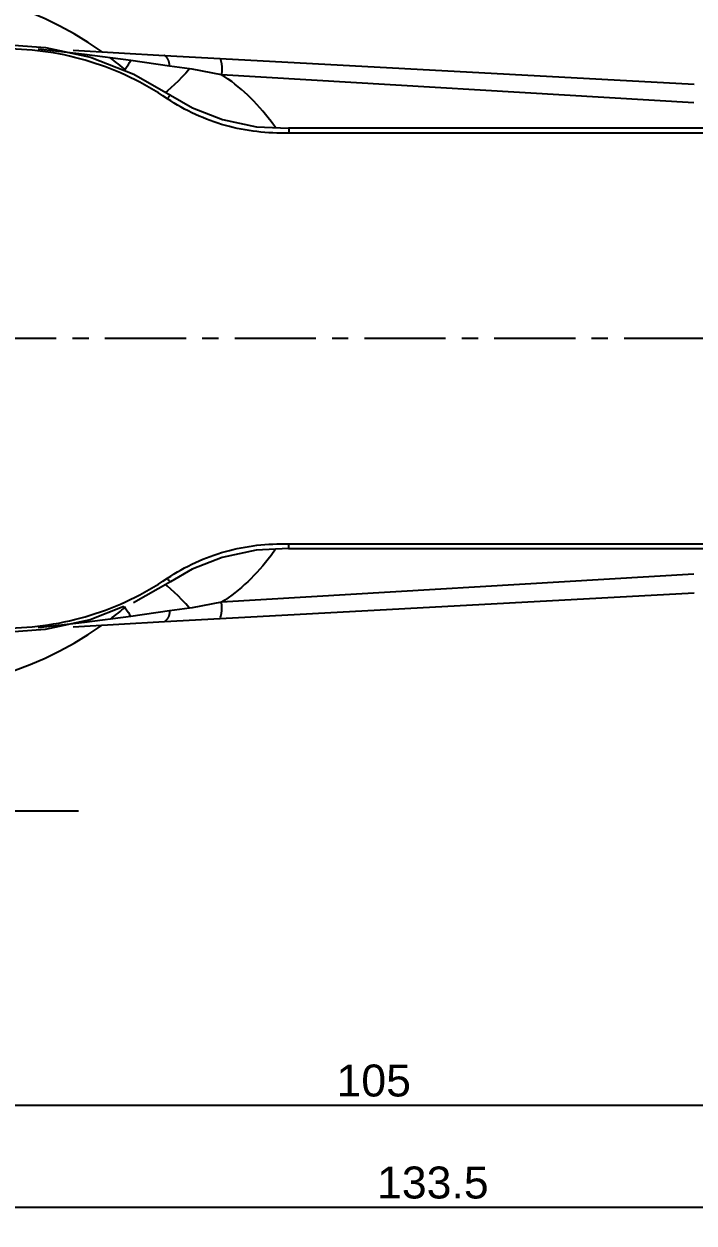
# Model space of a CAD drawing. Header units: millimetres. Extents: x 601 to 1195, y -13 to 407.
# Drawn here: x 782.1 to 834.5, y 263.6 to 357.5 of the extents above; entities that cross this region are included whole.
import ezdxf

# ---------------------------------------------------------------- set-up
doc = ezdxf.new("R2010")
doc.units = ezdxf.units.MM
doc.header["$LTSCALE"] = 0.1
doc.linetypes.add('CENTERX2', pattern=[101.6, 63.5, -12.7, 12.7, -12.7])
for name, color, linetype in [('CENTER', 1, 'CENTERX2'), ('DIM', 3, 'Continuous'), ('MAKE2D ______', 7, 'Continuous'), ('MAKE2D ______ - TANGENT', 7, 'Continuous')]:
    doc.layers.add(name, color=color, linetype=linetype)
doc.styles.get("Standard").update_dxf_attribs({"font": 'arial.ttf'})
doc.dimstyles.new('ISO-25', dxfattribs={"dimtxt": 2.5, "dimasz": 2.5, "dimexe": 1.25, "dimexo": 0.625, "dimtad": 1, "dimdec": 1, "dimdsep": 46, "dimtxsty": 'Standard', "dimcen": 2.5, "dimadec": 0, "dimazin": 2, "dimtfac": 1, "dimtdec": 1, "dimtmove": 0, "dimatfit": 3, "dimfxl": 1, "dimarcsym": 0})

# ---------------------------------------------------------------- blocks, each defined once
blk = doc.blocks.new('*D11')
at = {"layer": 'Defpoints', "color": 0, "transparency": 16777216}
for p in [(756.998, 332.855), (861.882, 332.855), (861.882, 272.868)]:
    blk.add_point(p, dxfattribs=at)
at = {"layer": 'DIM', "color": 0, "lineweight": -2, "transparency": 16777216}
for p, q in [((756.998, 332.23), (756.998, 271.618)), ((861.882, 332.23), (861.882, 271.618)), ((759.498, 272.868), (859.382, 272.868))]:
    blk.add_line(p, q, dxfattribs=at)
at = {"layer": 'DIM', "color": 0, "transparency": 16777216}
for points in [[(759.498, 273.285), (759.498, 272.452), (756.998, 272.868)], [(859.382, 273.285), (859.382, 272.452), (861.882, 272.868)]]:
    blk.add_solid(points, dxfattribs=at)
at = {"layer": 'DIM', "color": 0, "transparency": 16777216, "insert": (809.44, 274.77), "char_height": 2.5, "attachment_point": 5}
blk.add_mtext('105', dxfattribs=at)
blk = doc.blocks.new('*D12')
at = {"layer": 'Defpoints', "color": 0, "transparency": 16777216}
for p in [(747.33, 332.855), (880.802, 332.855), (880.802, 264.885)]:
    blk.add_point(p, dxfattribs=at)
at = {"layer": 'DIM', "color": 0, "lineweight": -2, "transparency": 16777216}
for p, q in [((747.33, 332.23), (747.33, 263.635)), ((880.802, 332.23), (880.802, 263.635)), ((749.83, 264.885), (878.302, 264.885))]:
    blk.add_line(p, q, dxfattribs=at)
at = {"layer": 'DIM', "color": 0, "transparency": 16777216}
for points in [[(749.83, 265.302), (749.83, 264.468), (747.33, 264.885)], [(878.302, 265.302), (878.302, 264.468), (880.802, 264.885)]]:
    blk.add_solid(points, dxfattribs=at)
at = {"layer": 'DIM', "color": 0, "transparency": 16777216, "insert": (814.066, 266.787), "char_height": 2.5, "attachment_point": 5}
blk.add_mtext('133.5', dxfattribs=at)

msp = doc.modelspace()

# ---------------------------------------------------------------- linework, layer by layer
at = {"color": 7, "linetype": 'Continuous'}
for p, q in [((802.764, 349.303), (802.764, 349.303)), ((845.495, 349.303), (802.764, 349.303)), ((845.537, 348.917), (802.806, 348.917)), ((802.764, 316.407), (845.495, 316.407)), ((802.764, 316.407), (802.764, 316.407)), ((802.806, 316.792), (845.537, 316.792)), ((783.722, 310.071), (780.581, 309.855))]:
    msp.add_line(p, q, dxfattribs=at)
for points in [[(780.578, 355.855), (783.753, 355.634), (787.264, 354.862), (790.66, 353.54), (793.526, 351.902)], [(793.526, 351.902), (795.253, 350.905), (797.606, 349.978), (800.262, 349.429), (802.764, 349.303)], [(802.764, 316.407), (800.23, 316.276), (797.576, 315.722), (795.224, 314.791), (793.526, 313.808)], [(793.526, 313.808), (790.632, 312.156)], [(789.892, 311.869), (787.235, 310.838), (783.722, 310.071)]]:
    msp.add_lwpolyline(points, dxfattribs=at)
for start, end in [(54.65602, 305.34671), (49.76444, 53.00135), (307.00722, 310.2264)]:
    msp.add_arc((772.272, 332.855), 27.5, start, end, dxfattribs=at)
for points, knots in [([(793.29, 351.62), (791.438, 352.867), (787.346, 354.833), (782.853, 355.516), (780.619, 355.516)], [0, 0, 0, 0, 0.499894, 1, 1, 1, 1]), ([(793.526, 351.902), (793.524, 351.903), (793.513, 351.898), (793.488, 351.876), (793.439, 351.82), (793.37, 351.731), (793.319, 351.66), (793.29, 351.62)], [0, 0, 0, 0, 0.025309, 0.080778, 0.287074, 0.604834, 1, 1, 1, 1]), ([(802.806, 348.917), (801.97, 348.917), (800.294, 348.976), (797.818, 349.458), (795.451, 350.327), (793.984, 351.152), (793.29, 351.62)], [0, 0, 0, 0, 0.249698, 0.499812, 0.75011, 1, 1, 1, 1]), ([(802.764, 349.303), (802.767, 349.302), (802.774, 349.291), (802.783, 349.257), (802.794, 349.179), (802.802, 349.061), (802.805, 348.968), (802.806, 348.917)], [0, 0, 0, 0, 0.025919, 0.082058, 0.290046, 0.608666, 1, 1, 1, 1]), ([(793.29, 314.09), (793.984, 314.557), (795.451, 315.382), (797.818, 316.252), (800.294, 316.733), (801.97, 316.792), (802.806, 316.792)], [0, 0, 0, 0, 0.249892, 0.50018, 0.750287, 1, 1, 1, 1]), ([(802.764, 316.407), (802.767, 316.407), (802.774, 316.418), (802.783, 316.453), (802.794, 316.53), (802.802, 316.648), (802.805, 316.741), (802.806, 316.792)], [0, 0, 0, 0, 0.025933, 0.082086, 0.290085, 0.608693, 1, 1, 1, 1]), ([(780.619, 310.193), (782.853, 310.193), (787.345, 310.877), (791.438, 312.842), (793.29, 314.09)], [0, 0, 0, 0, 0.500075, 1, 1, 1, 1]), ([(793.526, 313.808), (793.524, 313.806), (793.513, 313.812), (793.488, 313.834), (793.439, 313.889), (793.37, 313.978), (793.319, 314.05), (793.29, 314.09)], [0, 0, 0, 0, 0.02531, 0.080779, 0.287075, 0.604834, 1, 1, 1, 1])]:
    msp.add_open_spline(points, degree=3, knots=knots, dxfattribs=at)
at = {"layer": 'CENTER'}
for p, q in [((886.188, 332.855), (740.738, 332.855)), ((786.342, 295.855), (751.623, 295.855))]:
    msp.add_line(p, q, dxfattribs=at)
at = {"layer": 'MAKE2D ______'}
for p, q in [((785.922, 355.413), (793.061, 355.012)), ((793.061, 355.012), (797.425, 354.773)), ((797.425, 354.773), (834.508, 352.756)), ((797.425, 310.937), (834.508, 312.954)), ((785.922, 310.297), (793.061, 310.698)), ((793.061, 310.698), (797.425, 310.937))]:
    msp.add_line(p, q, dxfattribs=at)
at = {"layer": 'MAKE2D ______ - TANGENT'}
for p, q in [((786.808, 355.09), (783.181, 355.504)), ((790.427, 354.601), (786.808, 355.09)), ((793.086, 354.994), (793.061, 355.012)), ((793.11, 354.976), (793.086, 354.994)), ((793.134, 354.957), (793.11, 354.976)), ((793.156, 354.937), (793.134, 354.957)), ((793.179, 354.916), (793.156, 354.937)), ((793.2, 354.894), (793.179, 354.916)), ((793.221, 354.872), (793.2, 354.894)), ((793.241, 354.849), (793.221, 354.872)), ((793.26, 354.826), (793.241, 354.849)), ((793.278, 354.801), (793.26, 354.826)), ((793.296, 354.777), (793.278, 354.801)), ((793.313, 354.751), (793.296, 354.777)), ((793.329, 354.725), (793.313, 354.751)), ((793.343, 354.699), (793.329, 354.725)), ((793.358, 354.672), (793.343, 354.699)), ((797.425, 354.773), (797.452, 354.677)), ((789.886, 353.841), (789.922, 353.884)), ((789.922, 353.884), (790.033, 354.02)), ((790.033, 354.02), (790.139, 354.16)), ((790.139, 354.16), (790.24, 354.304)), ((790.24, 354.304), (790.336, 354.451)), ((790.336, 354.451), (790.427, 354.601)), ((793.446, 354.17), (790.427, 354.601)), ((793.371, 354.644), (793.358, 354.672)), ((793.383, 354.616), (793.371, 354.644)), ((793.394, 354.588), (793.383, 354.616)), ((793.404, 354.559), (793.394, 354.588)), ((793.414, 354.531), (793.404, 354.559)), ((793.422, 354.501), (793.414, 354.531)), ((793.429, 354.472), (793.422, 354.501)), ((793.436, 354.442), (793.429, 354.472)), ((793.441, 354.412), (793.436, 354.442)), ((793.445, 354.382), (793.441, 354.412)), ((793.448, 354.352), (793.445, 354.382)), ((793.446, 354.17), (793.449, 354.2)), ((795.029, 353.956), (793.446, 354.17)), ((793.451, 354.321), (793.448, 354.352)), ((793.449, 354.2), (793.451, 354.23)), ((793.452, 354.291), (793.451, 354.321)), ((793.451, 354.23), (793.452, 354.261)), ((793.452, 354.261), (793.452, 354.291)), ((795.029, 353.956), (794.726, 353.621)), ((795.235, 353.922), (795.029, 353.956)), ((797.525, 353.492), (795.235, 353.922)), ((797.452, 354.677), (797.477, 354.58)), ((797.477, 354.58), (797.497, 354.483)), ((797.497, 354.483), (797.515, 354.385)), ((797.515, 354.385), (797.529, 354.286)), ((797.529, 354.286), (797.541, 354.187)), ((797.541, 354.187), (797.548, 354.088)), ((797.552, 353.789), (797.546, 353.69)), ((797.548, 354.088), (797.553, 353.989)), ((797.554, 353.889), (797.552, 353.789)), ((797.553, 353.989), (797.554, 353.889)), ((794.132, 353.002), (793.844, 352.722)), ((794.426, 353.302), (794.132, 353.002)), ((794.726, 353.621), (794.426, 353.302)), ((797.537, 353.591), (797.525, 353.492)), ((834.506, 351.295), (797.525, 353.492)), ((797.794, 353.321), (797.525, 353.492)), ((797.546, 353.69), (797.537, 353.591)), ((798.059, 353.141), (797.794, 353.321)), ((798.322, 352.953), (798.059, 353.141)), ((798.58, 352.756), (798.322, 352.953)), ((793.171, 352.128), (793.154, 352.114)), ((793.3, 352.234), (793.171, 352.128)), ((793.566, 352.465), (793.3, 352.234)), ((793.844, 352.722), (793.566, 352.465)), ((798.836, 352.551), (798.58, 352.756)), ((799.088, 352.338), (798.836, 352.551)), ((799.336, 352.117), (799.088, 352.338)), ((799.581, 351.889), (799.336, 352.117)), ((799.822, 351.654), (799.581, 351.889)), ((800.06, 351.413), (799.822, 351.654)), ((800.293, 351.165), (800.06, 351.413)), ((800.523, 350.911), (800.293, 351.165)), ((800.748, 350.651), (800.523, 350.911)), ((800.97, 350.385), (800.748, 350.651)), ((801.188, 350.115), (800.97, 350.385)), ((801.401, 349.839), (801.188, 350.115)), ((801.757, 349.354), (801.401, 349.839)), ((801.757, 316.356), (801.401, 315.871)), ((800.97, 315.325), (800.748, 315.059)), ((801.188, 315.596), (800.97, 315.325)), ((801.401, 315.871), (801.188, 315.596)), ((834.506, 314.415), (797.525, 312.218)), ((800.293, 314.545), (800.06, 314.297)), ((800.523, 314.799), (800.293, 314.545)), ((800.748, 315.059), (800.523, 314.799)), ((793.171, 313.582), (793.154, 313.596)), ((793.3, 313.477), (793.171, 313.582)), ((793.566, 313.245), (793.3, 313.477)), ((799.336, 313.593), (799.088, 313.373)), ((799.581, 313.821), (799.336, 313.593)), ((799.822, 314.056), (799.581, 313.821)), ((800.06, 314.297), (799.822, 314.056)), ((793.844, 312.988), (793.566, 313.245)), ((794.132, 312.708), (793.844, 312.988)), ((794.426, 312.408), (794.132, 312.708)), ((798.059, 312.569), (797.794, 312.389)), ((798.322, 312.757), (798.059, 312.569)), ((798.58, 312.954), (798.322, 312.757)), ((798.836, 313.16), (798.58, 312.954)), ((799.088, 313.373), (798.836, 313.16)), ((789.886, 311.869), (789.922, 311.827)), ((789.922, 311.827), (790.033, 311.69)), ((790.033, 311.69), (790.139, 311.55)), ((790.139, 311.55), (790.24, 311.407)), ((793.446, 311.541), (790.427, 311.109)), ((795.029, 311.754), (793.446, 311.541)), ((793.446, 311.541), (793.449, 311.51)), ((794.726, 312.089), (794.426, 312.408)), ((795.029, 311.754), (794.726, 312.089)), ((795.235, 311.788), (795.029, 311.754)), ((797.525, 312.218), (795.235, 311.788)), ((797.794, 312.389), (797.525, 312.218)), ((797.537, 312.12), (797.525, 312.218)), ((797.529, 311.424), (797.541, 311.523)), ((797.546, 312.02), (797.537, 312.12)), ((797.541, 311.523), (797.548, 311.622)), ((797.552, 311.921), (797.546, 312.02)), ((797.548, 311.622), (797.553, 311.722)), ((797.554, 311.821), (797.552, 311.921)), ((797.553, 311.722), (797.554, 311.821)), ((786.808, 310.621), (783.181, 310.206)), ((790.427, 311.109), (786.808, 310.621)), ((790.24, 311.407), (790.336, 311.26)), ((790.336, 311.26), (790.427, 311.109)), ((793.086, 310.716), (793.061, 310.698)), ((793.11, 310.734), (793.086, 310.716)), ((793.134, 310.753), (793.11, 310.734)), ((793.156, 310.773), (793.134, 310.753)), ((793.179, 310.794), (793.156, 310.773)), ((793.2, 310.816), (793.179, 310.794)), ((793.221, 310.838), (793.2, 310.816)), ((793.241, 310.861), (793.221, 310.838)), ((793.26, 310.885), (793.241, 310.861)), ((793.278, 310.909), (793.26, 310.885)), ((793.296, 310.934), (793.278, 310.909)), ((793.313, 310.959), (793.296, 310.934)), ((793.329, 310.985), (793.313, 310.959)), ((793.343, 311.011), (793.329, 310.985)), ((793.358, 311.038), (793.343, 311.011)), ((793.371, 311.066), (793.358, 311.038)), ((793.383, 311.094), (793.371, 311.066)), ((793.394, 311.122), (793.383, 311.094)), ((793.404, 311.151), (793.394, 311.122)), ((793.414, 311.18), (793.404, 311.151)), ((793.422, 311.209), (793.414, 311.18)), ((793.429, 311.238), (793.422, 311.209)), ((793.436, 311.268), (793.429, 311.238)), ((793.441, 311.298), (793.436, 311.268)), ((793.445, 311.328), (793.441, 311.298)), ((793.448, 311.358), (793.445, 311.328)), ((793.451, 311.389), (793.448, 311.358)), ((793.449, 311.51), (793.451, 311.48)), ((793.451, 311.48), (793.452, 311.45)), ((793.452, 311.419), (793.451, 311.389)), ((793.452, 311.45), (793.452, 311.419)), ((797.425, 310.937), (797.452, 311.033)), ((797.452, 311.033), (797.477, 311.13)), ((797.477, 311.13), (797.497, 311.227)), ((797.497, 311.227), (797.515, 311.325)), ((797.515, 311.325), (797.529, 311.424))]:
    msp.add_line(p, q, dxfattribs=at)

# ---------------------------------------------------------------- dimensions: what is measured, and where the dimension line sits
at = {"layer": 'DIM'}
for base, p1, p2, text, picture, middle in [((880.802, 264.885), (747.33, 332.855), (880.802, 332.855), '133.5', '*D12', (814.066, 266.787)), ((861.882, 272.868), (756.998, 332.855), (861.882, 332.855), '105', '*D11', (809.44, 274.77))]:
    dim = msp.add_linear_dim(base=base, p1=p1, p2=p2, text=text, dimstyle='ISO-25', dxfattribs=at)
    dim.commit()
    dim.dimension.update_dxf_attribs({"geometry": picture, "text_midpoint": middle})

doc.saveas('drawing.dxf')
